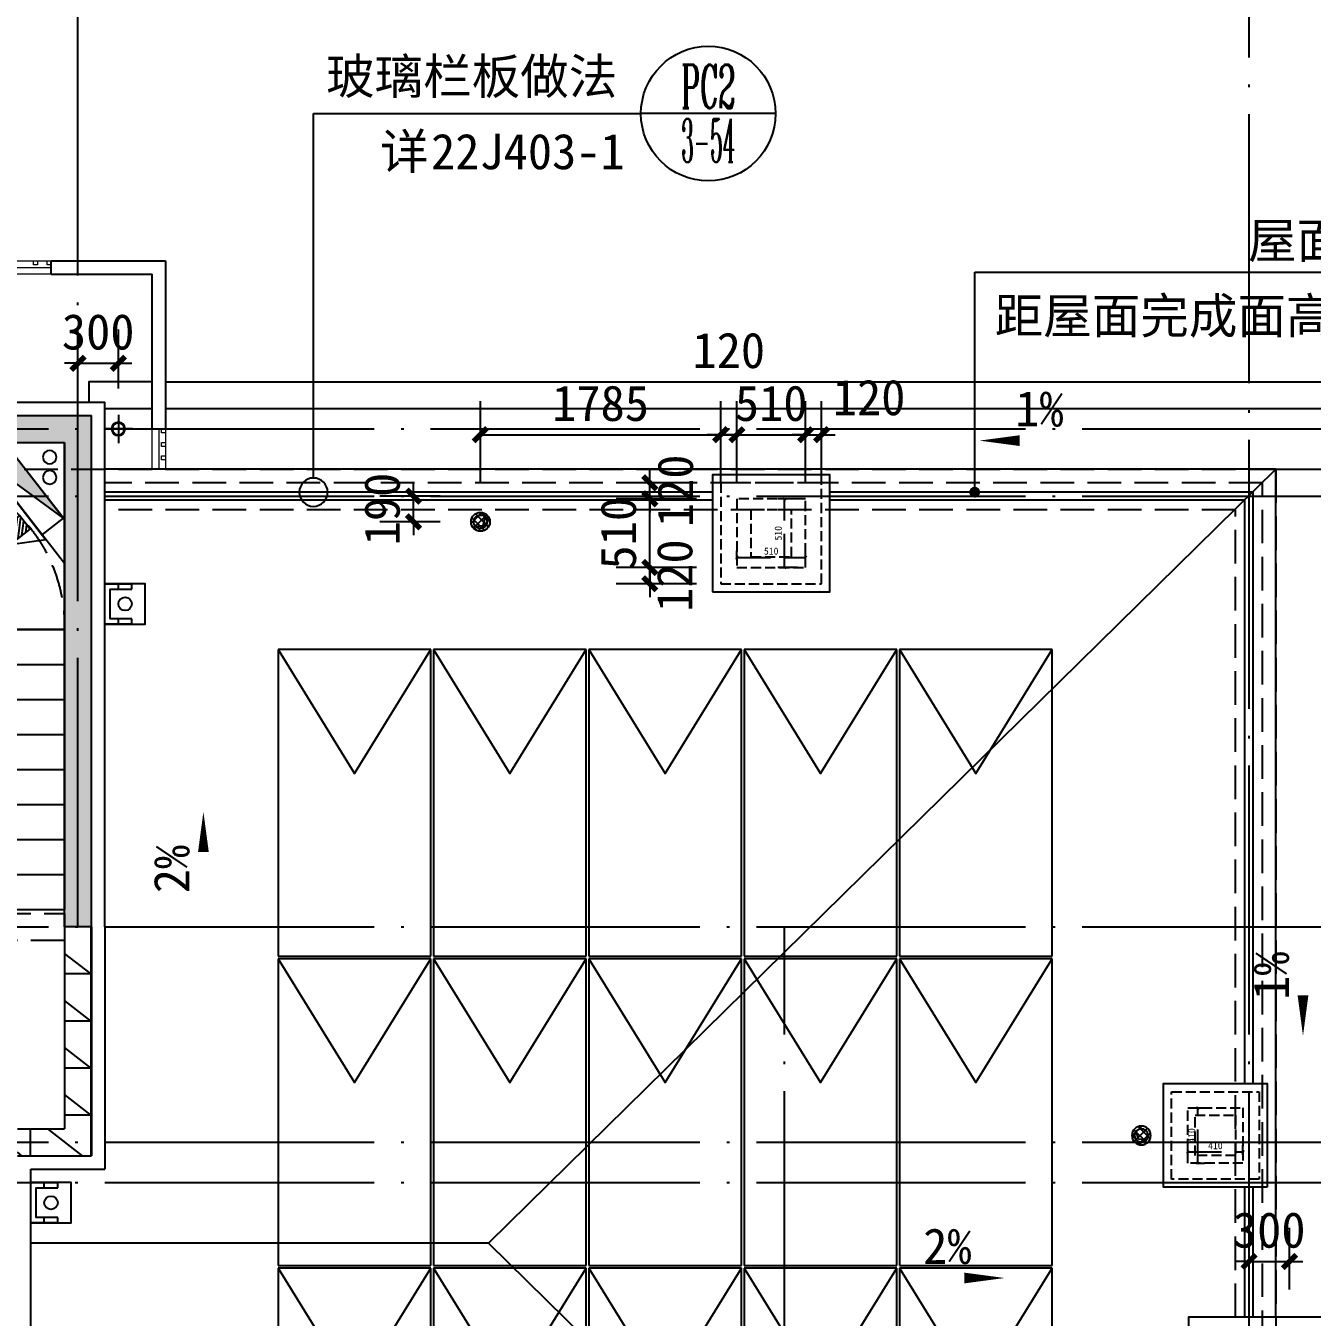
# Model space of a CAD drawing. Extents: x -46233 to 84150, y 109350 to 390860.
# Drawn here: x 40515 to 50072, y 342200 to 351795 of the extents above; entities that cross this region are included whole.
import ezdxf
from ezdxf.enums import TextEntityAlignment as Align

# ---------------------------------------------------------------- set-up
doc = ezdxf.new("R2010")
doc.units = 0
doc.header["$LTSCALE"] = 1000
doc.header["$MEASUREMENT"] = 0
for name, pattern in [('125-核心筒-RF$0$DASH', [0.35, 0.25, -0.1]), ('3#-轴线$1$DOTE', [2.42, 2, -0.2, 0.02, -0.2]), ('3#楼机房平面$0$DASH', [0.35, 0.25, -0.1]), ('DASH', [0.35, 0.25, -0.1])]:
    doc.linetypes.add(name, pattern=pattern)
doc.layers.get('Defpoints').update_dxf_attribs({"color": 4, "linetype": 'DASH'})
doc.layers.add('125-核心筒-RF$0$A-00-15-4#-PM-TF$0$00-装饰-剖', color=241, linetype='Continuous', lineweight=5)
doc.layers.add('125-核心筒-RF$0$A-00-15-4#-PM-TF$0$00-装饰-看', color=46, linetype='Continuous', lineweight=5)
for name, color, linetype in [('125-核心筒-RF$0$A-COLU-CONC-HATC', 204, 'Continuous'), ('125-核心筒-RF$0$A-FLOR-STRS', 51, 'Continuous'), ('125-核心筒-RF$0$A-WALL-BLOK', 131, 'Continuous'), ('125-核心筒-RF$0$A-WALL-CONC', 9, 'Continuous'), ('125-核心筒-RF$0$A-WALL-INSL', 241, 'Continuous'), ('125-核心筒-RF$0$EQUIP_消防', 7, 'Continuous'), ('125-核心筒-RF$0$P-FIRE-FH', 1, 'Continuous'), ('125-核心筒-RF$0$PIPE-消防', 1, 'Continuous'), ('3#-轴线$1$A-ANNO-DOTE', 10, '3#-轴线$1$DOTE'), ('3#楼机房平面$0$A-00-HX-113-wall-01Y$0$HRAL', 31, 'Continuous'), ('3#楼机房平面$0$A-DRAN-SYMB', 243, 'Continuous'), ('3#楼机房平面$0$A-FLOR-HRAL', 71, 'Continuous'), ('3#楼机房平面$0$A-FLOR-UNDR', 177, 'Continuous'), ('3#楼机房平面$0$A-ROOF', 241, 'Continuous'), ('3#楼机房平面$0$A-WALL-INSL', 241, 'Continuous'), ('A-ANNO-DIMS', 3, 'Continuous'), ('A-ANNO-INDX', 3, 'Continuous'), ('A-ANNO-NOTE', 3, 'Continuous'), ('A-ANNO-SYMB', 3, 'Continuous'), ('A-ANNO-TEXT', 255, 'Continuous'), ('A-DRAN-SYMB', 243, 'Continuous'), ('A-WALL-INSL', 241, 'Continuous'), ('GF-光伏组件', 3, 'Continuous')]:
    doc.layers.add(name, color=color, linetype=linetype)
doc.styles.add('3#楼机房平面$0$_TCH_DIM_T3', font='')
doc.styles.add('_TCH_DIM', font='')
doc.styles.add('_TCH_DIM_T3', font='')
doc.styles.add('_TCH_LABEL', font='COMPLEX', dxfattribs={"bigfont": 'GBCBIG'})
doc.styles.get('3#楼机房平面$0$_TCH_DIM_T3').set_extended_font_data('SimSun')
doc.styles.get('_TCH_DIM').set_extended_font_data('SimSun')
doc.styles.get('_TCH_DIM_T3').set_extended_font_data('SimSun')
doc.dimstyles.new('3#楼机房平面$0$_TCH_ARCH&&20', dxfattribs={"dimtxt": 52.869198, "dimasz": 20, "dimexe": 50, "dimexo": 60, "dimgap": 20, "dimtad": 1, "dimdec": 0, "dimzin": 0, "dimdsep": 46, "dimtxsty": '3#楼机房平面$0$_TCH_DIM_T3', "dimblk": '3#楼机房平面$0$_ArchTick', "dimcen": 0.09, "dimclrt": 7, "dimazin": 2, "dimtfac": 1, "dimtdec": 0, "dimtix": 1, "dimtmove": 2, "dimatfit": 3, "dimfxl": 100, "dimtolj": 1, "dimtzin": 0, "dimarcsym": 0})
doc.dimstyles.new('_TCH_ARCH&&100', dxfattribs={"dimtxt": 264.345992, "dimasz": 100, "dimexe": 250, "dimexo": 300, "dimgap": 100, "dimtad": 1, "dimdec": 0, "dimzin": 0, "dimdsep": 46, "dimtxsty": '_TCH_DIM_T3', "dimblk": 'ARCHTICK', "dimcen": 0.09, "dimclrt": 7, "dimazin": 2, "dimtfac": 1, "dimtdec": 0, "dimtix": 1, "dimtmove": 2, "dimatfit": 3, "dimfxl": 100, "dimtolj": 1, "dimtzin": 0, "dimarcsym": 0})
pattern_1 = [(0, (0, 0), (0, 350), []), (37.875, (400, 0), (-169.615, 218.077), []), (90, (400, 0), (-450, 3e-14), [])]

# ---------------------------------------------------------------- blocks, each defined once
blk = doc.blocks.new('3#-轴线')
at = {"layer": '3#-轴线$1$A-ANNO-DOTE'}
for points in [[(33100, -3200), (33100, 5500)], [(41800, -16100), (41800, 5500)], [(-3000, 500), (45757.3, 500)], [(-3000, 0), (45757.3, 0)], [(-3000, -3200), (45757.3, -3200)], [(38350, -16100), (38350, -3200)], [(-3000, -4800), (45757.3, -4800)], [(-3000, -5100), (45757.3, -5100)]]:
    blk.add_lwpolyline(points, dxfattribs=at)
blk = doc.blocks.new('125-核心筒-RF$0$2-4#标准层核心筒$0$$TwtSys$00000434')
for p, q in [((-0.5, 0.5), (-0.5, -0.5)), ((-0.5, -0.5), (0.5, 0.5)), ((0.5, 0.5), (-0.5, 0.5)), ((0.5, -0.5), (0.5, 0.5)), ((-0.5, -0.5), (0.5, -0.5))]:
    blk.add_line(p, q)
blk.add_solid([(0.5, -0.5), (0.5, 0.5), (-0.5, -0.5)])
blk = doc.blocks.new('125-核心筒-RF$0$$ATTACHMENT$00000214')
h = blk.add_hatch()
h.set_pattern_fill('ANSI31', color=256, scale=200, style=0)
h.set_pattern_definition([(45, (-38543.802, -6842.639), (-17.67767, 17.67767), [])])
h.paths.add_polyline_path([(-64.9, 1.9), (64.9, 1.9), (64.9, -127.9), (-64.9, -127.9)])
for points in [[(0, 171.8), (-198.4, -171.8), (198.4, -171.8)], [(-64.9, 1.9), (64.9, 1.9), (64.9, -127.9), (-64.9, -127.9)]]:
    blk.add_lwpolyline(points, close=True)
blk = doc.blocks.new('125-核心筒-RF')
at = {"layer": '125-核心筒-RF$0$A-COLU-CONC-HATC'}
for points in [[(2950, 5084.3), (3150, 5084.3), (3150, 5950), (2950, 6150)], [(3801, 5950), (3801, 6150), (2950, 6150), (3150, 5950)], [(3150, 2350), (3150, 5084.3), (2950, 5084.3), (2950, 2350)]]:
    blk.add_hatch(color=256, dxfattribs=at).paths.add_polyline_path(points)
h = blk.add_hatch(dxfattribs=at)
h.set_pattern_fill('空心砖', color=256, scale=100, style=0)
h.set_pattern_definition(pattern_1)
h.paths.add_polyline_path([(3150, 2350), (2950, 2350), (2950, 650), (3150, 850)])
h = blk.add_hatch(dxfattribs=at)
h.set_pattern_fill('空心砖', color=256, scale=100, style=0)
h.set_pattern_definition(pattern_1)
h.paths.add_polyline_path([(3500, 650), (3500, 850), (3150, 850), (2950, 650)])
at = {"layer": '125-核心筒-RF$0$A-00-15-4#-PM-TF$0$00-装饰-剖'}
for points in [[(3279.9, 7270), (3279.9, 7300), (3249.9, 7300), (3249.9, 7270)], [(3379.9, 7270), (3379.9, 7300), (3349.9, 7300), (3349.9, 7270)], [(2429.9, 6020), (2429.9, 6050), (2399.9, 6050), (2399.9, 6020)], [(2429.9, 5920), (2429.9, 5950), (2399.9, 5950), (2399.9, 5920)], [(2429.9, 5820), (2429.9, 5850), (2399.9, 5850), (2399.9, 5820)]]:
    blk.add_lwpolyline(points, close=True, dxfattribs=at)
at = {"layer": '125-核心筒-RF$0$A-00-15-4#-PM-TF$0$00-装饰-看', "color": 251}
for points in [[(5949.9, 7300), (3249.9, 7300)], [(2499.9, 5750), (2499.9, 7200), (7000, 7200), (7000, 5750)], [(5949.9, 7250), (3249.9, 7250)], [(2400, 6050), (2400, 5750)], [(2450, 6050), (2450, 5750)]]:
    blk.add_lwpolyline(points, dxfattribs=at)
at = {"layer": '125-核心筒-RF$0$A-FLOR-STRS'}
for p, q in [((5750, 5950), (3150, 5950)), ((3150, 5950), (3150, 4560)), ((3150, 4560), (3150, 2480)), ((4400, 4560), (3150, 4560)), ((3150, 4560), (5750, 4560)), ((4400, 4300), (3150, 4300)), ((4400, 4040), (3150, 4040)), ((4400, 3780), (3150, 3780)), ((4400, 3520), (3150, 3520)), ((4400, 3260), (3150, 3260)), ((4400, 3000), (3150, 3000)), ((4400, 2740), (3150, 2740)), ((4400, 2480), (3150, 2480))]:
    blk.add_line(p, q, dxfattribs=at)
at = {"layer": '125-核心筒-RF$0$A-FLOR-STRS', "linetype": '125-核心筒-RF$0$DASH'}
blk.add_lwpolyline([(5750, 4580, 0.414214), (4560, 5770), (4340, 5770, 0.414214), (3150, 4580)], format="xyb", dxfattribs=at)
at = {"layer": '125-核心筒-RF$0$A-WALL-BLOK'}
for p, q in [((3250, 7300), (2400, 7300)), ((2400, 7300), (2400, 6050)), ((3250, 7200), (3250, 7300)), ((3250, 7200), (2500, 7200)), ((2500, 7200), (2500, 6050)), ((2500, 6050), (2400, 6050)), ((3150, 5375.8), (3596.6, 5950)), ((3150, 5050), (3850, 5950)), ((2950, 2350), (2950, 650)), ((3150, 2350), (3150, 850)), ((3500, 850), (3150, 850)), ((3500, 650), (2950, 650))]:
    blk.add_line(p, q, dxfattribs=at)
at = {"layer": '125-核心筒-RF$0$A-WALL-CONC'}
for p, q in [((2950, 5084.3), (2950, 6150)), ((3801, 6150), (2950, 6150)), ((3150, 5084.3), (3150, 5950)), ((3801, 5950), (3150, 5950)), ((2950, 2350), (2950, 5084.3)), ((3150, 2350), (3150, 5084.3)), ((2950, 2350), (3150, 2350))]:
    blk.add_line(p, q, dxfattribs=at)
at = {"layer": '125-核心筒-RF$0$A-WALL-INSL'}
for p, q in [((2850, 5084.3), (2850, 6250)), ((3801, 6250), (2850, 6250)), ((2850, 2350), (2850, 5084.3)), ((2850, 2350), (2850, 550)), ((3400, 550), (2850, 550)), ((3400, -1750), (3400, 550))]:
    blk.add_line(p, q, dxfattribs=at)
at = {"layer": '125-核心筒-RF$0$PIPE-消防'}
for centre in [(3260, 5840), (3260, 5690)]:
    blk.add_circle(centre, 50, dxfattribs=at)
at = {"layer": 'Defpoints'}
blk.add_lwpolyline([(3150, 2250), (5750, 2250), (5750, 2450), (3150, 2450)], close=True, dxfattribs=at)
at = {"layer": '125-核心筒-RF$0$EQUIP_消防', "linetype": 'ByBlock', "rotation": 232.1250163566028}
blk.add_blockref('125-核心筒-RF$0$$ATTACHMENT$00000214', (3545, 5278), dxfattribs=at)
at = {"layer": '125-核心筒-RF$0$P-FIRE-FH', "extrusion": (0, 0, -1), "xscale": 699.9999999999999, "yscale": 199.9999999999998, "zscale": -699.9999999999999, "rotation": 127.8749836433972}
blk.add_blockref('125-核心筒-RF$0$2-4#标准层核心筒$0$$TwtSys$00000434', (-3452.2, 5601.5), dxfattribs=at)
blk = doc.blocks.new('3#楼机房平面$0$A$C38F52E6E')
at = {"layer": ''}
for p, q in [((-150, -100), (-110, -100)), ((110, -100), (150, -100)), ((-150, -200), (-110, -200)), ((110, -200), (150, -200))]:
    blk.add_line(p, q, dxfattribs=at)
at = {"layer": '3#楼机房平面$0$A-DRAN-SYMB'}
for points in [[(-150, 0), (-150, -300), (150, -300), (150, 0)], [(-150, -200), (-150, 0), (150, 0), (150, -200)], [(-110, -200), (-110, -40), (110, -40), (110, -200)]]:
    blk.add_lwpolyline(points, dxfattribs=at)
blk = doc.blocks.new('3#楼机房平面$0$A$C58184AA4')
at = {"layer": '3#楼机房平面$0$A-DRAN-SYMB'}
blk.add_circle((0, 0), 50, dxfattribs=at)
at = {"layer": '3#楼机房平面$0$A-DRAN-SYMB', "rotation": 90.00000000000001}
blk.add_blockref('3#楼机房平面$0$A$C38F52E6E', (-149.9, 0), dxfattribs=at)
blk = doc.blocks.new('3#楼机房平面$0$A$C317B7CB9')
at = {"layer": '3#楼机房平面$0$A-FLOR-UNDR'}
h = blk.add_hatch(dxfattribs=at)
h.set_pattern_fill('ANSI37', color=252, scale=25)
h.set_pattern_definition([(45, (-30550.538, 51016.675), (-28.0633, 28.0633), []), (135, (-30550.538, 51016.675), (-28.0633, -28.0633), [])])
edge = h.paths.add_edge_path()
edge.add_arc((0, 0), 70, 0, 360)
blk.add_circle((0, 0), 50, dxfattribs=at)
at = {"layer": '3#楼机房平面$0$A-ROOF'}
blk.add_circle((0, 0), 70, dxfattribs=at)
blk = doc.blocks.new('3#楼机房平面$0$_ArchTick')
at = {"color": 0, "linetype": 'ByBlock', "const_width": 0.4}
blk.add_lwpolyline([(-0.5, -0.5), (0.5, 0.5)], dxfattribs=at)
blk = doc.blocks.new('*D881')
at = {"layer": 'Defpoints', "color": 0, "lineweight": -2, "transparency": 16777216}
for p, q in [((30895, 2205.1), (30895, 2277.6)), ((30895, 2227.6), (31305, 2227.6)), ((31305, 2205.1), (31305, 2277.6))]:
    blk.add_line(p, q, dxfattribs=at)
at = {"layer": 'Defpoints', "color": 0, "transparency": 16777216}
for p in [(31305, 2227.6), (30895, 2145.1), (31305, 2145.1)]:
    blk.add_point(p, dxfattribs=at)
at = {"layer": 'Defpoints', "color": 0, "lineweight": -2, "transparency": 16777216, "xscale": 20, "yscale": 20, "zscale": 20, "rotation": 180}
blk.add_blockref('3#楼机房平面$0$_ArchTick', (30895, 2227.6), dxfattribs=at)
at = {"layer": 'Defpoints', "color": 0, "lineweight": -2, "transparency": 16777216, "xscale": 20, "yscale": 20, "zscale": 20}
blk.add_blockref('3#楼机房平面$0$_ArchTick', (31305, 2227.6), dxfattribs=at)
at = {"layer": 'Defpoints', "color": 7, "transparency": 16777216, "insert": (31100, 2274.1), "char_height": 52.87, "attachment_point": 5, "style": '3#楼机房平面$0$_TCH_DIM_T3'}
blk.add_mtext('\\A1;410', dxfattribs=at)
blk = doc.blocks.new('*D882')
at = {"layer": 'Defpoints', "color": 0, "lineweight": -2, "transparency": 16777216}
for p, q in [((30955, 2555.1), (31020.2, 2555.1)), ((30970.2, 2145.1), (30970.2, 2555.1)), ((30955, 2145.1), (31020.2, 2145.1))]:
    blk.add_line(p, q, dxfattribs=at)
at = {"layer": 'Defpoints', "color": 0, "transparency": 16777216}
for p in [(30895, 2555.1), (30970.2, 2555.1), (30895, 2145.1)]:
    blk.add_point(p, dxfattribs=at)
at = {"layer": 'Defpoints', "color": 0, "lineweight": -2, "transparency": 16777216, "xscale": 20, "yscale": 20, "zscale": 20}
for p, rotation in [((30970.2, 2555.1), 90), ((30970.2, 2145.1), 270)]:
    blk.add_blockref('3#楼机房平面$0$_ArchTick', p, dxfattribs=dict(at, rotation=rotation))
at = {"layer": 'Defpoints', "color": 7, "transparency": 16777216, "insert": (30923.7, 2350.1), "char_height": 52.87, "attachment_point": 5, "rotation": 90, "style": '3#楼机房平面$0$_TCH_DIM_T3'}
blk.add_mtext('\\A1;410', dxfattribs=at)
blk = doc.blocks.new('*D887')
at = {"layer": 'Defpoints', "color": 0, "lineweight": -2, "transparency": 16777216}
for p, q in [((27995, 7080), (27849.1, 7080)), ((27899.1, 6570), (27899.1, 7080)), ((27995, 6570), (27849.1, 6570))]:
    blk.add_line(p, q, dxfattribs=at)
at = {"layer": 'Defpoints', "color": 0, "transparency": 16777216}
for p in [(27899.1, 7080), (28055, 7080), (28055, 6570)]:
    blk.add_point(p, dxfattribs=at)
at = {"layer": 'Defpoints', "color": 0, "lineweight": -2, "transparency": 16777216, "xscale": 20, "yscale": 20, "zscale": 20}
for p, rotation in [((27899.1, 7080), 90), ((27899.1, 6570), 270)]:
    blk.add_blockref('3#楼机房平面$0$_ArchTick', p, dxfattribs=dict(at, rotation=rotation))
at = {"layer": 'Defpoints', "color": 7, "transparency": 16777216, "insert": (27852.6, 6825), "char_height": 52.87, "attachment_point": 5, "rotation": 90, "style": '3#楼机房平面$0$_TCH_DIM_T3'}
blk.add_mtext('\\A1;510', dxfattribs=at)
blk = doc.blocks.new('*D888')
at = {"layer": 'Defpoints', "color": 0, "lineweight": -2, "transparency": 16777216}
for p, q in [((27545, 6630), (27545, 6695.4)), ((27545, 6645.4), (28055, 6645.4)), ((28055, 6630), (28055, 6695.4))]:
    blk.add_line(p, q, dxfattribs=at)
at = {"layer": 'Defpoints', "color": 0, "transparency": 16777216}
for p in [(28055, 6645.4), (27545, 6570), (28055, 6570)]:
    blk.add_point(p, dxfattribs=at)
at = {"layer": 'Defpoints', "color": 0, "lineweight": -2, "transparency": 16777216, "xscale": 20, "yscale": 20, "zscale": 20, "rotation": 180}
blk.add_blockref('3#楼机房平面$0$_ArchTick', (27545, 6645.4), dxfattribs=at)
at = {"layer": 'Defpoints', "color": 0, "lineweight": -2, "transparency": 16777216, "xscale": 20, "yscale": 20, "zscale": 20}
blk.add_blockref('3#楼机房平面$0$_ArchTick', (28055, 6645.4), dxfattribs=at)
at = {"layer": 'Defpoints', "color": 7, "transparency": 16777216, "insert": (27800, 6691.9), "char_height": 52.87, "attachment_point": 5, "style": '3#楼机房平面$0$_TCH_DIM_T3'}
blk.add_mtext('\\A1;510', dxfattribs=at)
blk = doc.blocks.new('A$C1FA52222')
at = {"layer": 'GF-光伏组件'}
for p, q in [((0, -2278), (0, 0)), ((0, 0), (1134, 0)), ((1134, 0), (1134, -2278)), ((1134, -2278), (0, -2278))]:
    blk.add_line(p, q, dxfattribs=at)
blk.add_lwpolyline([(0, -2278), (567, -1358.6), (1134, -2278)], dxfattribs=at)
blk = doc.blocks.new('hythbgyth')
at = {"layer": 'Defpoints'}
blk.add_lwpolyline([(-203.5, 200), (41996.5, 200), (41996.5, -11300), (-203.5, -11300)], close=True, dxfattribs=at)
at = {"layer": 'GF-光伏组件', "xscale": -1, "rotation": 180}
for p in [(34583.6, -3418), (35737.6, -3418), (36891.6, -3418), (38045.6, -3418), (39199.6, -3418), (34583.6, -5716), (35737.6, -5716), (36891.6, -5716), (38045.6, -5716), (39199.6, -5716), (34583.6, -8014), (35737.6, -8014), (36891.6, -8014), (38045.6, -8014), (39199.6, -8014)]:
    blk.add_blockref('A$C1FA52222', p, dxfattribs=at)
blk = doc.blocks.new('雨水管')
at = {"layer": 'A-DRAN-SYMB'}
for p, q in [((100, 105), (100, -105)), ((-5, 0), (205, 0))]:
    blk.add_line(p, q, dxfattribs=at)
for radius in [50, 45]:
    blk.add_circle((100, 0), radius, dxfattribs=at)
blk = doc.blocks.new('YHHYTG')
blk.add_blockref('雨水管', (-2150, 7600))
blk = doc.blocks.new('_ArchTick')
at = {"color": 0, "linetype": 'ByBlock', "const_width": 0.4}
blk.add_lwpolyline([(-0.5, -0.5), (0.5, 0.5)], dxfattribs=at)
blk = doc.blocks.new('*D261')
at = {"layer": 'A-ANNO-DIMS', "color": 0, "lineweight": -2, "transparency": 16777216}
for p, q in [((49602.8, 342405), (49602.8, 342864)), ((49902.7, 342405), (49902.7, 342864)), ((49602.8, 342614), (49502.8, 342614)), ((49602.8, 342614), (49902.7, 342614)), ((49902.7, 342614), (50002.7, 342614))]:
    blk.add_line(p, q, dxfattribs=at)
at = {"layer": 'Defpoints', "color": 0, "transparency": 16777216}
for p in [(49902.7, 342614), (49602.8, 342105), (49902.7, 342105)]:
    blk.add_point(p, dxfattribs=at)
at = {"layer": 'A-ANNO-DIMS', "color": 0, "lineweight": -2, "transparency": 16777216, "xscale": 100, "yscale": 100, "zscale": 100}
blk.add_blockref('_ArchTick', (49602.8, 342614), dxfattribs=at)
at = {"layer": 'A-ANNO-DIMS', "color": 0, "lineweight": -2, "transparency": 16777216, "xscale": 100, "yscale": 100, "zscale": 100, "rotation": 180}
blk.add_blockref('_ArchTick', (49902.7, 342614), dxfattribs=at)
at = {"layer": 'A-ANNO-DIMS', "color": 7, "transparency": 16777216, "insert": (49752.7, 342846.2), "char_height": 264.35, "attachment_point": 5, "style": '_TCH_DIM_T3'}
blk.add_mtext('\\A1;300', dxfattribs=at)
blk = doc.blocks.new('*D265')
at = {"layer": 'A-ANNO-DIMS', "color": 0, "lineweight": -2, "transparency": 16777216}
for p, q in [((40902.7, 349100), (40902.7, 349537.9)), ((41202.7, 349100), (41202.7, 349537.9)), ((40902.7, 349287.9), (40802.7, 349287.9)), ((40902.7, 349287.9), (41202.7, 349287.9)), ((41202.7, 349287.9), (41302.7, 349287.9))]:
    blk.add_line(p, q, dxfattribs=at)
at = {"layer": 'Defpoints', "color": 0, "transparency": 16777216}
for p in [(41202.7, 349287.9), (40902.7, 348800), (41202.7, 348800)]:
    blk.add_point(p, dxfattribs=at)
at = {"layer": 'A-ANNO-DIMS', "color": 0, "lineweight": -2, "transparency": 16777216, "xscale": 100, "yscale": 100, "zscale": 100}
blk.add_blockref('_ArchTick', (40902.7, 349287.9), dxfattribs=at)
at = {"layer": 'A-ANNO-DIMS', "color": 0, "lineweight": -2, "transparency": 16777216, "xscale": 100, "yscale": 100, "zscale": 100, "rotation": 180}
blk.add_blockref('_ArchTick', (41202.7, 349287.9), dxfattribs=at)
at = {"layer": 'A-ANNO-DIMS', "color": 7, "transparency": 16777216, "insert": (41052.7, 349520.1), "char_height": 264.35, "attachment_point": 5, "style": '_TCH_DIM_T3'}
blk.add_mtext('\\A1;300', dxfattribs=at)
blk = doc.blocks.new('*D276')
at = {"layer": 'A-ANNO-DIMS', "color": 0, "lineweight": -2, "transparency": 16777216}
for p, q in [((43395.4, 348300), (43395.4, 348400)), ((43592.7, 348300), (43145.4, 348300)), ((43395.4, 348110), (43395.4, 348300)), ((43592.7, 348110), (43145.4, 348110)), ((43395.4, 348110), (43395.4, 348010))]:
    blk.add_line(p, q, dxfattribs=at)
at = {"layer": 'Defpoints', "color": 0, "transparency": 16777216}
for p in [(43395.4, 348300), (43892.7, 348300), (43892.7, 348110)]:
    blk.add_point(p, dxfattribs=at)
at = {"layer": 'A-ANNO-DIMS', "color": 0, "lineweight": -2, "transparency": 16777216, "xscale": 100, "yscale": 100, "zscale": 100}
for p, rotation in [((43395.4, 348300), 270), ((43395.4, 348110), 90)]:
    blk.add_blockref('_ArchTick', p, dxfattribs=dict(at, rotation=rotation))
at = {"layer": 'A-ANNO-DIMS', "color": 7, "transparency": 16777216, "insert": (43163.2, 348205), "char_height": 264.35, "attachment_point": 5, "rotation": 90, "style": '_TCH_DIM_T3'}
blk.add_mtext('\\A1;190', dxfattribs=at)
blk = doc.blocks.new('*D277')
at = {"layer": 'A-ANNO-DIMS', "color": 0, "lineweight": -2, "transparency": 16777216}
for p, q in [((45150.9, 347770), (45150.9, 347870)), ((45497.7, 347770), (44900.9, 347770)), ((45150.9, 347650), (45150.9, 347770)), ((45497.7, 347650), (44900.9, 347650)), ((45150.9, 347650), (45150.9, 347550))]:
    blk.add_line(p, q, dxfattribs=at)
at = {"layer": 'Defpoints', "color": 0, "transparency": 16777216}
for p in [(45150.9, 347770), (45797.7, 347770), (45797.7, 347650)]:
    blk.add_point(p, dxfattribs=at)
at = {"layer": 'A-ANNO-DIMS', "color": 0, "lineweight": -2, "transparency": 16777216, "xscale": 100, "yscale": 100, "zscale": 100}
for p, rotation in [((45150.9, 347770), 270), ((45150.9, 347650), 90)]:
    blk.add_blockref('_ArchTick', p, dxfattribs=dict(at, rotation=rotation))
at = {"layer": 'A-ANNO-DIMS', "color": 7, "transparency": 16777216, "insert": (45337, 347710), "char_height": 264.35, "attachment_point": 5, "rotation": 90, "style": '_TCH_DIM_T3'}
blk.add_mtext('\\A1;120', dxfattribs=at)
blk = doc.blocks.new('*D278')
at = {"layer": 'A-ANNO-DIMS', "color": 0, "lineweight": -2, "transparency": 16777216}
for p, q in [((45150.9, 348280), (45150.9, 348380)), ((45497.7, 348280), (44900.9, 348280)), ((45150.9, 347770), (45150.9, 348280)), ((45497.7, 347770), (44900.9, 347770)), ((45150.9, 347770), (45150.9, 347670))]:
    blk.add_line(p, q, dxfattribs=at)
at = {"layer": 'Defpoints', "color": 0, "transparency": 16777216}
for p in [(45150.9, 348280), (45797.7, 348280), (45797.7, 347770)]:
    blk.add_point(p, dxfattribs=at)
at = {"layer": 'A-ANNO-DIMS', "color": 0, "lineweight": -2, "transparency": 16777216, "xscale": 100, "yscale": 100, "zscale": 100}
for p, rotation in [((45150.9, 348280), 270), ((45150.9, 347770), 90)]:
    blk.add_blockref('_ArchTick', p, dxfattribs=dict(at, rotation=rotation))
at = {"layer": 'A-ANNO-DIMS', "color": 7, "transparency": 16777216, "insert": (44918.7, 348025), "char_height": 264.35, "attachment_point": 5, "rotation": 90, "style": '_TCH_DIM_T3'}
blk.add_mtext('\\A1;510', dxfattribs=at)
blk = doc.blocks.new('*D279')
at = {"layer": 'A-ANNO-DIMS', "color": 0, "lineweight": -2, "transparency": 16777216}
for p, q in [((45150.9, 348400), (45150.9, 348500)), ((45497.7, 348400), (44900.9, 348400)), ((45150.9, 348280), (45150.9, 348400)), ((45497.7, 348280), (44900.9, 348280)), ((45150.9, 348280), (45150.9, 348180))]:
    blk.add_line(p, q, dxfattribs=at)
at = {"layer": 'Defpoints', "color": 0, "transparency": 16777216}
for p in [(45150.9, 348400), (45797.7, 348400), (45797.7, 348280)]:
    blk.add_point(p, dxfattribs=at)
at = {"layer": 'A-ANNO-DIMS', "color": 0, "lineweight": -2, "transparency": 16777216, "xscale": 100, "yscale": 100, "zscale": 100}
for p, rotation in [((45150.9, 348400), 270), ((45150.9, 348280), 90)]:
    blk.add_blockref('_ArchTick', p, dxfattribs=dict(at, rotation=rotation))
at = {"layer": 'A-ANNO-DIMS', "color": 7, "transparency": 16777216, "insert": (45341.6, 348340), "char_height": 264.35, "attachment_point": 5, "rotation": 90, "style": '_TCH_DIM_T3'}
blk.add_mtext('\\A1;120', dxfattribs=at)
blk = doc.blocks.new('*D280')
at = {"layer": 'A-ANNO-DIMS', "color": 0, "lineweight": -2, "transparency": 16777216}
for p, q in [((46307.7, 348410), (46307.7, 349007.2)), ((46427.7, 348410), (46427.7, 349007.2)), ((46307.7, 348757.2), (46207.7, 348757.2)), ((46307.7, 348757.2), (46427.7, 348757.2)), ((46427.7, 348757.2), (46527.7, 348757.2))]:
    blk.add_line(p, q, dxfattribs=at)
at = {"layer": 'Defpoints', "color": 0, "transparency": 16777216}
for p in [(46427.7, 348757.2), (46307.7, 348110), (46427.7, 348110)]:
    blk.add_point(p, dxfattribs=at)
at = {"layer": 'A-ANNO-DIMS', "color": 0, "lineweight": -2, "transparency": 16777216, "xscale": 100, "yscale": 100, "zscale": 100}
blk.add_blockref('_ArchTick', (46307.7, 348757.2), dxfattribs=at)
at = {"layer": 'A-ANNO-DIMS', "color": 0, "lineweight": -2, "transparency": 16777216, "xscale": 100, "yscale": 100, "zscale": 100, "rotation": 180}
blk.add_blockref('_ArchTick', (46427.7, 348757.2), dxfattribs=at)
at = {"layer": 'A-ANNO-DIMS', "color": 7, "transparency": 16777216, "insert": (46780.2, 349032.2), "char_height": 264.35, "attachment_point": 5, "style": '_TCH_DIM_T3'}
blk.add_mtext('\\A1;120', dxfattribs=at)
blk = doc.blocks.new('*D281')
at = {"layer": 'A-ANNO-DIMS', "color": 0, "lineweight": -2, "transparency": 16777216}
for p, q in [((45797.7, 348410), (45797.7, 349007.2)), ((46307.7, 348410), (46307.7, 349007.2)), ((45797.7, 348757.2), (45697.7, 348757.2)), ((45797.7, 348757.2), (46307.7, 348757.2)), ((46307.7, 348757.2), (46407.7, 348757.2))]:
    blk.add_line(p, q, dxfattribs=at)
at = {"layer": 'Defpoints', "color": 0, "transparency": 16777216}
for p in [(46307.7, 348757.2), (45797.7, 348110), (46307.7, 348110)]:
    blk.add_point(p, dxfattribs=at)
at = {"layer": 'A-ANNO-DIMS', "color": 0, "lineweight": -2, "transparency": 16777216, "xscale": 100, "yscale": 100, "zscale": 100}
blk.add_blockref('_ArchTick', (45797.7, 348757.2), dxfattribs=at)
at = {"layer": 'A-ANNO-DIMS', "color": 0, "lineweight": -2, "transparency": 16777216, "xscale": 100, "yscale": 100, "zscale": 100, "rotation": 180}
blk.add_blockref('_ArchTick', (46307.7, 348757.2), dxfattribs=at)
at = {"layer": 'A-ANNO-DIMS', "color": 7, "transparency": 16777216, "insert": (46052.7, 348989.4), "char_height": 264.35, "attachment_point": 5, "style": '_TCH_DIM_T3'}
blk.add_mtext('\\A1;510', dxfattribs=at)
blk = doc.blocks.new('*D282')
at = {"layer": 'A-ANNO-DIMS', "color": 0, "lineweight": -2, "transparency": 16777216}
for p, q in [((45677.7, 348410), (45677.7, 349007.2)), ((45797.7, 348410), (45797.7, 349007.2)), ((45677.7, 348757.2), (45577.7, 348757.2)), ((45677.7, 348757.2), (45797.7, 348757.2)), ((45797.7, 348757.2), (45897.7, 348757.2))]:
    blk.add_line(p, q, dxfattribs=at)
at = {"layer": 'Defpoints', "color": 0, "transparency": 16777216}
for p in [(45797.7, 348757.2), (45677.7, 348110), (45797.7, 348110)]:
    blk.add_point(p, dxfattribs=at)
at = {"layer": 'A-ANNO-DIMS', "color": 0, "lineweight": -2, "transparency": 16777216, "xscale": 100, "yscale": 100, "zscale": 100}
blk.add_blockref('_ArchTick', (45677.7, 348757.2), dxfattribs=at)
at = {"layer": 'A-ANNO-DIMS', "color": 0, "lineweight": -2, "transparency": 16777216, "xscale": 100, "yscale": 100, "zscale": 100, "rotation": 180}
blk.add_blockref('_ArchTick', (45797.7, 348757.2), dxfattribs=at)
at = {"layer": 'A-ANNO-DIMS', "color": 7, "transparency": 16777216, "insert": (45737.7, 349382.2), "char_height": 264.35, "attachment_point": 5, "style": '_TCH_DIM_T3'}
blk.add_mtext('\\A1;120', dxfattribs=at)
blk = doc.blocks.new('*D283')
at = {"layer": 'A-ANNO-DIMS', "color": 0, "lineweight": -2, "transparency": 16777216}
for p, q in [((43892.7, 348410), (43892.7, 349007.2)), ((45677.7, 348410), (45677.7, 349007.2)), ((43892.7, 348757.2), (45677.7, 348757.2))]:
    blk.add_line(p, q, dxfattribs=at)
at = {"layer": 'Defpoints', "color": 0, "transparency": 16777216}
for p in [(45677.7, 348757.2), (43892.7, 348110), (45677.7, 348110)]:
    blk.add_point(p, dxfattribs=at)
at = {"layer": 'A-ANNO-DIMS', "color": 0, "lineweight": -2, "transparency": 16777216, "xscale": 100, "yscale": 100, "zscale": 100, "rotation": 180}
blk.add_blockref('_ArchTick', (43892.7, 348757.2), dxfattribs=at)
at = {"layer": 'A-ANNO-DIMS', "color": 0, "lineweight": -2, "transparency": 16777216, "xscale": 100, "yscale": 100, "zscale": 100}
blk.add_blockref('_ArchTick', (45677.7, 348757.2), dxfattribs=at)
at = {"layer": 'A-ANNO-DIMS', "color": 7, "transparency": 16777216, "insert": (44785.2, 348989.4), "char_height": 264.35, "attachment_point": 5, "style": '_TCH_DIM_T3'}
blk.add_mtext('\\A1;1785', dxfattribs=at)
blk = doc.blocks.new('3#楼机房平面')
at = {"layer": '3#楼机房平面$0$A-00-HX-113-wall-01Y$0$HRAL'}
blk.add_lwpolyline([(30900.1, 600), (32200.1, 600), (32200.1, 680), (32100.1, 680), (32100.1, 920), (32200.1, 920), (32200.1, 1000), (30900.1, 1000)], close=True, dxfattribs=at)
at = {"layer": '3#楼机房平面$0$A-FLOR-HRAL'}
for points in [[(27365, 7130), (22850.1, 7130)], [(31380, 2735.1), (31380, 7130), (28235, 7130)], [(27365, 7070), (22850.1, 7070)], [(31320, 2735.1), (31320, 7070), (28235, 7070)], [(31320, 1000), (31320, 1965.1)], [(31380, 1000), (31380, 1965.1)]]:
    blk.add_lwpolyline(points, dxfattribs=at)
at = {"layer": '3#楼机房平面$0$A-ROOF'}
blk.add_lwpolyline([(23300, 7950), (31900, 7950, -0.414214), (32200, 7650), (32200, -4550, -0.414214), (31900, -4850), (-11000, -4850, -0.414214), (-11300, -4550), (-11300, 7650, -0.414214), (-11000, 7950), (-2400, 7950)], format="xyb", dxfattribs=at)
for points in [[(23200, 7950), (22730, 7950), (22730, 7800)], [(23200, 7750), (22850, 7750)], [(32000, 1000), (32000, 7750), (23300, 7750)], [(31550, 1000), (31550, 7300), (22850.1, 7300)], [(31550, 7300), (25700, 1550), (31550, -4200)], [(25700, 1550), (22300, 1550)]]:
    blk.add_lwpolyline(points, dxfattribs=at)
at = {"layer": '3#楼机房平面$0$A-ROOF', "linetype": '3#楼机房平面$0$DASH'}
for points in [[(-1950, 7200), (-10550, 7200), (-10550, -4100), (31450, -4100), (31450, 7200), (22850.1, 7200)], [(-1950, 7000), (-10350, 7000), (-10350, -3900), (31250, -3900), (31250, 7000), (22850.1, 7000)]]:
    blk.add_lwpolyline(points, dxfattribs=at)
at = {"layer": '3#楼机房平面$0$A-ROOF'}
for points in [[(27365, 6390), (28235, 6390), (28235, 7260), (27365, 7260)], [(31485, 1965.1), (30715, 1965.1), (30715, 2735.1), (31485, 2735.1)]]:
    blk.add_lwpolyline(points, close=True, dxfattribs=at)
at = {"layer": '3#楼机房平面$0$A-ROOF', "linetype": '3#楼机房平面$0$DASH', "ltscale": 0.3}
for points in [[(27425, 6450), (28175, 6450), (28175, 7200), (27425, 7200)], [(27545, 6570), (28055, 6570), (28055, 7080), (27545, 7080)], [(27650, 6650), (27950, 6650), (27950, 7000), (27650, 7000)], [(31425, 2025.1), (30775, 2025.1), (30775, 2675.1), (31425, 2675.1)], [(31305, 2145.1), (30895, 2145.1), (30895, 2555.1), (31305, 2555.1)], [(31250, 2200.1), (30950, 2200.1), (30950, 2500.1), (31250, 2500.1)]]:
    blk.add_lwpolyline(points, close=True, dxfattribs=at)
at = {"layer": '3#楼机房平面$0$A-WALL-INSL'}
for points in [[(23300, 7950), (23300, 7950)], [(31550, 7300), (31999.9, 7300)]]:
    blk.add_lwpolyline(points, dxfattribs=at)
at = {"layer": 'Defpoints'}
for points in [[(25604.5, 6874.7), (25661.4, 6883.4), (25677.3, 6943.3)], [(30585.5, 2314.9), (30528.6, 2323.6), (30512.7, 2383.5)]]:
    blk.add_lwpolyline(points, dxfattribs=at)
for centre in [(25640, 6910), (30550, 2350.1)]:
    blk.add_circle(centre, 50, dxfattribs=at)
for name, p in [('3#楼机房平面$0$A$C317B7CB9', (25640, 6910)), ('3#楼机房平面$0$A$C58184AA4', (22999.9, 6300)), ('3#楼机房平面$0$A$C58184AA4', (22449.9, 1850.1))]:
    blk.add_blockref(name, p)
at = {"xscale": -1}
blk.add_blockref('3#楼机房平面$0$A$C317B7CB9', (30550, 2350.1), dxfattribs=at)
at = {"layer": 'Defpoints'}
for p1, p2, distance, picture, middle in [((28055, 6570), (28055, 7080), 155.9, '*D887', (27852.6, 6825)), ((27545, 6570), (28055, 6570), 75.4, '*D888', (27800, 6691.9)), ((30895, 2145.1), (30895, 2555.1), -75.1, '*D882', (30923.7, 2350.1)), ((30895, 2145.1), (31305, 2145.1), 82.5, '*D881', (31100, 2274.1))]:
    dim = blk.add_aligned_dim(p1=p1, p2=p2, distance=distance, dimstyle='3#楼机房平面$0$_TCH_ARCH&&20', dxfattribs=at)
    dim.commit()
    dim.dimension.update_dxf_attribs({"geometry": picture, "text_midpoint": middle})

msp = doc.modelspace()

# ---------------------------------------------------------------- linework, layer by layer
at = {"layer": 'A-ANNO-INDX'}
for p, q in [((42652.1, 351143.2), (45085.3, 351143.2)), ((42652.1, 348435.4), (42652.1, 351143.2)), ((46085.3, 351143.2), (45085.3, 351143.2))]:
    msp.add_line(p, q, dxfattribs=at)
msp.add_lwpolyline([(42757.5, 348330, 1), (42546.7, 348330, 1)], format="xyb", close=True, dxfattribs=at)
msp.add_circle((45585.3, 351143.2), 500, dxfattribs=at)
at = {"layer": 'A-ANNO-NOTE'}
for p, q in [((47564.5, 348330), (47564.5, 349963.7)), ((47564.5, 349963.7), (51932.8, 349963.7))]:
    msp.add_line(p, q, dxfattribs=at)
at = {"layer": 'A-ANNO-NOTE', "const_width": 40}
msp.add_lwpolyline([(47564.5, 348310, 1), (47564.5, 348350, 1)], format="xyb", close=True, dxfattribs=at)
at = {"layer": 'A-ANNO-SYMB'}
for points in [[(48459.2, 348713.1, 0, 0, 0), (47599.2, 348713.1, 0, 80, 0), (47899.2, 348713.1, 0, 0, 0)], [(41834.6, 345095.4, 0, 0, 0), (41834.6, 345955.4, 0, 80, 0), (41834.6, 345655.4, 0, 0, 0)], [(50003.7, 345151, 0, 0, 0), (50003.7, 344291, 0, 80, 0), (50003.7, 344591, 0, 0, 0)], [(46927.2, 342491, 0, 0, 0), (47787.2, 342491, 0, 80, 0), (47487.2, 342491, 0, 0, 0)]]:
    msp.add_lwpolyline(points, format="xyseb", dxfattribs=at)

# ---------------------------------------------------------------- block references
for name, p in [('3#-轴线', (7802.7, 348300)), ('3#楼机房平面', (18252.7, 341200)), ('hythbgyth', (7806.2, 348300))]:
    msp.add_blockref(name, p)
at = {"xscale": -1}
msp.add_blockref('125-核心筒-RF', (43952.6, 342750), dxfattribs=at)
at = {"layer": 'A-WALL-INSL', "xscale": -1}
msp.add_blockref('YHHYTG', (39152.7, 341200), dxfattribs=at)

# ---------------------------------------------------------------- texts
at = {"layer": 'A-ANNO-TEXT', "color": 7, "style": '_TCH_DIM'}
for s, height, p in [('玻璃栏板做法', 264.35, (42745.9, 351288.1)), ('详', 264.3, (43147.6, 350729.6)), ('22J403-1', 264.35, (43525.7, 350729.6)), ('屋面防护栏板', 264.35, (49594.9, 350068.7)), ('距屋面完成面高度≥', 264.35, (47713.5, 349508.7)), ('1%', 264.35, (47866, 348818.1)), ('2%', 264.35, (47182.2, 342596))]:
    msp.add_text(s, height=height, dxfattribs=at).set_placement(p)
at = {"layer": 'A-ANNO-TEXT', "color": 7, "style": '_TCH_LABEL'}
for s, width, p, p2 in [('PC2', 0.460526, (45384.1, 351183.5), (45786.6, 351183.5)), ('3-54', 0.324074, (45384.1, 350781), (45786.6, 350781))]:
    msp.add_text(s, height=321.99, dxfattribs=dict(at, width=width)).set_placement(p, p2, align=Align.FIT)
at = {"layer": 'A-ANNO-TEXT', "color": 7, "style": '_TCH_DIM'}
for s, p in [('2%', (41729.6, 345350.4)), ('1%', (49898.7, 344557.8))]:
    msp.add_text(s, height=264.35, rotation=90, dxfattribs=at).set_placement(p)

# ---------------------------------------------------------------- dimensions: what is measured, and where the dimension line sits
at = {"layer": 'A-ANNO-DIMS'}
for p1, p2, distance, picture, middle in [((40902.7, 348800), (41202.7, 348800), 487.9, '*D265', (41052.7, 349520.1)), ((43892.7, 348110), (45677.7, 348110), 647.2, '*D283', (44785.2, 348989.4)), ((45797.7, 348110), (46307.7, 348110), 647.2, '*D281', (46052.7, 348989.4)), ((43892.7, 348110), (43892.7, 348300), 497.3, '*D276', (43163.2, 348205)), ((45797.7, 347770), (45797.7, 348280), 646.8, '*D278', (44918.7, 348025)), ((49602.8, 342105), (49902.7, 342105), 509, '*D261', (49752.7, 342846.2))]:
    dim = msp.add_aligned_dim(p1=p1, p2=p2, distance=distance, dimstyle='_TCH_ARCH&&100', dxfattribs=at)
    dim.commit()
    dim.dimension.update_dxf_attribs({"geometry": picture, "text_midpoint": middle})
for base, p1, p2, angle, picture, middle in [((45797.7, 348757.2), (45677.7, 348110), (45797.7, 348110), 0, '*D282', (45737.7, 349382.2)), ((46427.7, 348757.2), (46307.7, 348110), (46427.7, 348110), 0, '*D280', (46780.2, 349032.2)), ((45150.9, 348400), (45797.7, 348280), (45797.7, 348400), 90, '*D279', (45341.6, 348340)), ((45150.9, 347770), (45797.7, 347650), (45797.7, 347770), 90, '*D277', (45337, 347710))]:
    dim = msp.add_linear_dim(base=base, p1=p1, p2=p2, angle=angle, dimstyle='_TCH_ARCH&&100', dxfattribs=at)
    dim.commit()
    dim.dimension.update_dxf_attribs({"geometry": picture, "text_midpoint": middle, "dimtype": 129})

doc.saveas('drawing.dxf')
